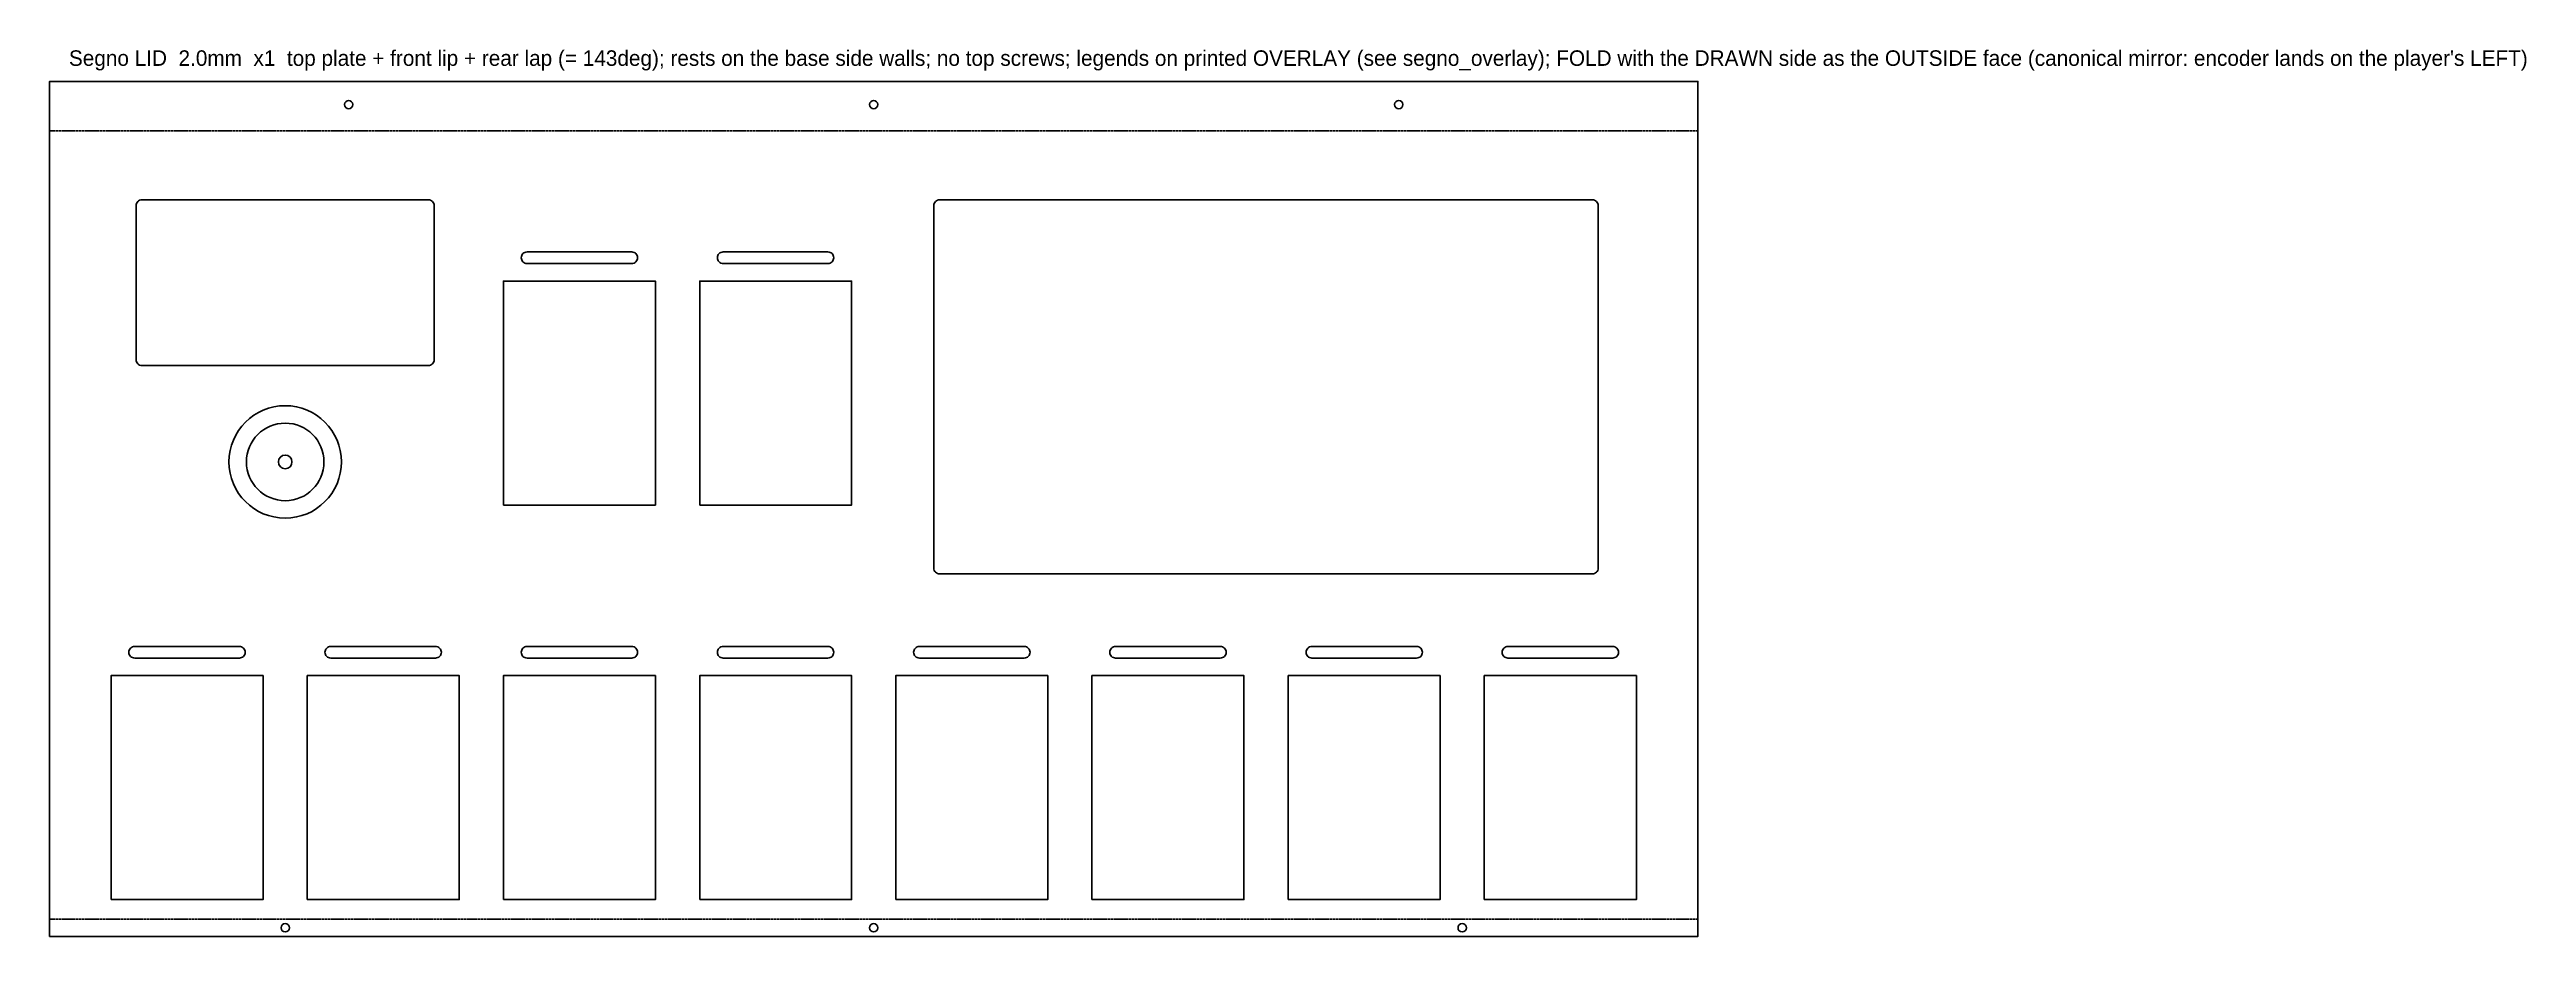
# Model space of a CAD drawing. Header units: millimetres. Extents: x 0 to 1277, y 0 to 458.
import ezdxf

# ---------------------------------------------------------------- set-up
doc = ezdxf.new("R2010")
doc.units = ezdxf.units.MM
doc.linetypes.add('DASHED', pattern=[1.524, 1.27, -0.254])
for name, color, linetype in [('BEND', 4, 'DASHED'), ('CUT', 7, 'Continuous'), ('NOTE', 8, 'Continuous')]:
    doc.layers.add(name, color=color, linetype=linetype)

msp = doc.modelspace()

# ---------------------------------------------------------------- linework, layer by layer
at = {"layer": 'BEND'}
for points in [[(0, 415.6), (849.8, 415.6)], [(0, 9), (849.8, 9)]]:
    msp.add_lwpolyline(points, dxfattribs=at)
at = {"layer": 'CUT'}
for points in [[(0, 0), (849.8, 0), (849.8, 441.1), (0, 441.1)], [(234, 222.5), (312.4, 222.5), (312.4, 338.1), (234, 338.1)], [(335.2, 222.5), (413.5, 222.5), (413.5, 338.1), (335.2, 338.1)], [(31.7, 19), (110.1, 19), (110.1, 134.6), (31.7, 134.6)], [(132.9, 19), (211.2, 19), (211.2, 134.6), (132.9, 134.6)], [(234, 19), (312.4, 19), (312.4, 134.6), (234, 134.6)], [(335.2, 19), (413.5, 19), (413.5, 134.6), (335.2, 134.6)], [(436.3, 19), (514.6, 19), (514.6, 134.6), (436.3, 134.6)], [(537.4, 19), (615.8, 19), (615.8, 134.6), (537.4, 134.6)], [(638.6, 19), (716.9, 19), (716.9, 134.6), (638.6, 134.6)], [(739.7, 19), (818.1, 19), (818.1, 134.6), (739.7, 134.6)]]:
    msp.add_lwpolyline(points, close=True, dxfattribs=at)
for points in [[(47.6, 294.5), (195.3, 294.5, 0.414214), (198.3, 297.5), (198.3, 377, 0.414214), (195.3, 380), (47.6, 380, 0.414214), (44.6, 377), (44.6, 297.5, 0.414214)], [(458.9, 187), (795.4, 187, 0.414214), (798.4, 190), (798.4, 377, 0.414214), (795.4, 380), (458.9, 380, 0.414214), (455.9, 377), (455.9, 190, 0.414214)], [(246.2, 347.1), (300.2, 347.1, 0.414214), (303.2, 350.1), (303.2, 350.1, 0.414214), (300.2, 353.1), (246.2, 353.1, 0.414214), (243.2, 350.1), (243.2, 350.1, 0.414214)], [(347.3, 347.1), (401.3, 347.1, 0.414214), (404.3, 350.1), (404.3, 350.1, 0.414214), (401.3, 353.1), (347.3, 353.1, 0.414214), (344.3, 350.1), (344.3, 350.1, 0.414214)], [(43.9, 143.6), (97.9, 143.6, 0.414214), (100.9, 146.6), (100.9, 146.6, 0.414214), (97.9, 149.6), (43.9, 149.6, 0.414214), (40.9, 146.6), (40.9, 146.6, 0.414214)], [(145, 143.6), (199, 143.6, 0.414214), (202, 146.6), (202, 146.6, 0.414214), (199, 149.6), (145, 149.6, 0.414214), (142, 146.6), (142, 146.6, 0.414214)], [(246.2, 143.6), (300.2, 143.6, 0.414214), (303.2, 146.6), (303.2, 146.6, 0.414214), (300.2, 149.6), (246.2, 149.6, 0.414214), (243.2, 146.6), (243.2, 146.6, 0.414214)], [(347.3, 143.6), (401.3, 143.6, 0.414214), (404.3, 146.6), (404.3, 146.6, 0.414214), (401.3, 149.6), (347.3, 149.6, 0.414214), (344.3, 146.6), (344.3, 146.6, 0.414214)], [(448.5, 143.6), (502.5, 143.6, 0.414214), (505.5, 146.6), (505.5, 146.6, 0.414214), (502.5, 149.6), (448.5, 149.6, 0.414214), (445.5, 146.6), (445.5, 146.6, 0.414214)], [(549.6, 143.6), (603.6, 143.6, 0.414214), (606.6, 146.6), (606.6, 146.6, 0.414214), (603.6, 149.6), (549.6, 149.6, 0.414214), (546.6, 146.6), (546.6, 146.6, 0.414214)], [(650.8, 143.6), (704.8, 143.6, 0.414214), (707.8, 146.6), (707.8, 146.6, 0.414214), (704.8, 149.6), (650.8, 149.6, 0.414214), (647.8, 146.6), (647.8, 146.6, 0.414214)], [(751.9, 143.6), (805.9, 143.6, 0.414214), (808.9, 146.6), (808.9, 146.6, 0.414214), (805.9, 149.6), (751.9, 149.6, 0.414214), (748.9, 146.6), (748.9, 146.6, 0.414214)]]:
    msp.add_lwpolyline(points, format="xyb", close=True, dxfattribs=at)
for centre, radius in [((154.2, 429.1), 2.15), ((424.9, 429.1), 2.15), ((695.6, 429.1), 2.15), ((121.5, 244.8), 29), ((121.5, 244.8), 20), ((121.5, 244.8), 3.5), ((121.5, 4.5), 2.15), ((424.9, 4.5), 2.15), ((728.3, 4.5), 2.15)]:
    msp.add_circle(centre, radius, dxfattribs=at)

# ---------------------------------------------------------------- texts
at = {"layer": 'NOTE'}
msp.add_text("Segno LID  2.0mm  x1  top plate + front lip + rear lap (= 143deg); rests on the base side walls; no top screws; legends on printed OVERLAY (see segno_overlay); FOLD with the DRAWN side as the OUTSIDE face (canonical mirror: encoder lands on the player's LEFT)", height=8, dxfattribs=at).set_placement((10, 449.1))

doc.saveas('drawing.dxf')
